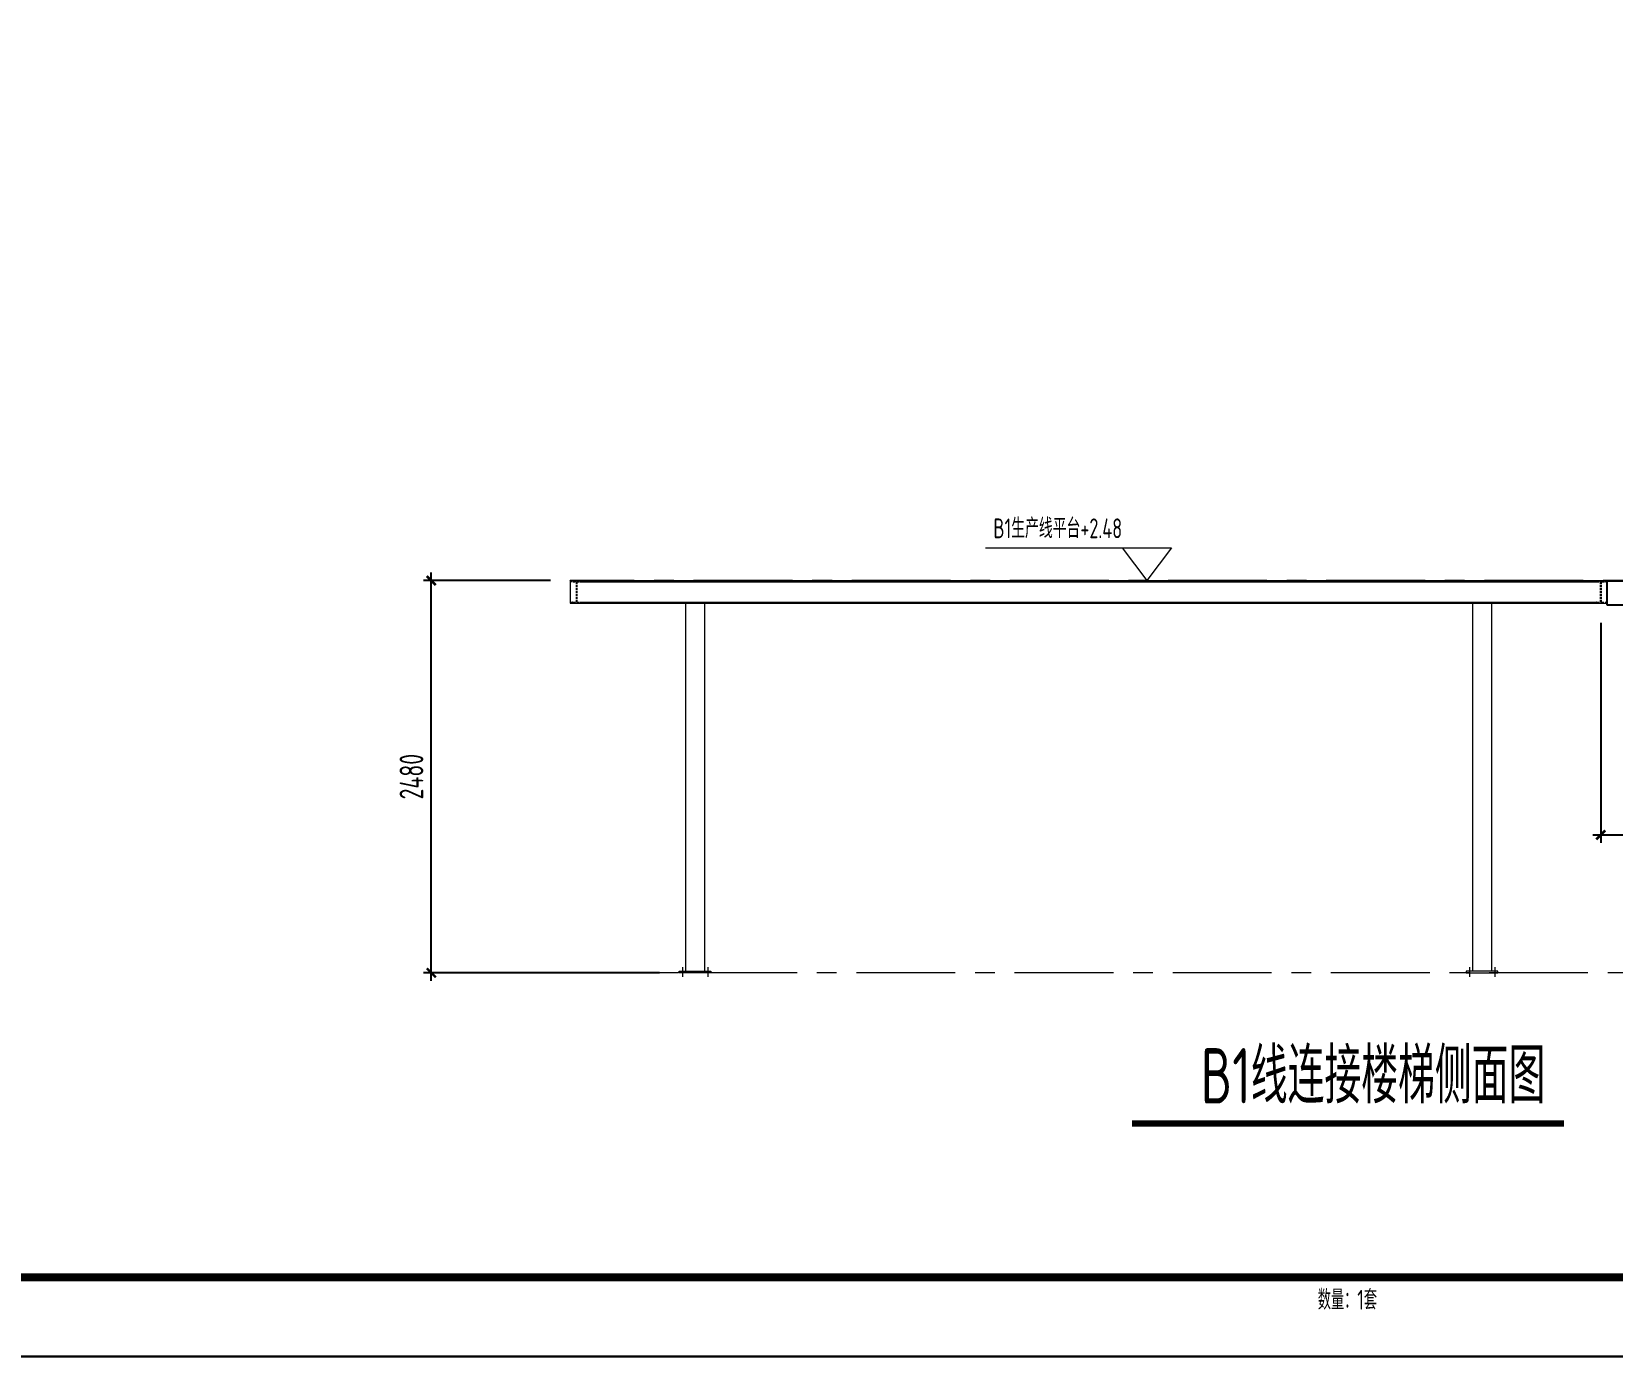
# Model space of a CAD drawing. Extents: x 498328 to 716449, y -893371 to -467753.
# Drawn here: x 555257 to 575247, y -893371 to -876619 of the extents above; entities that cross this region are included whole.
import ezdxf
from ezdxf.enums import TextEntityAlignment as Align

# ---------------------------------------------------------------- set-up
doc = ezdxf.new("R2010")
doc.units = 0
doc.header["$LTSCALE"] = 1000
doc.header["$PDMODE"] = 35
doc.header["$PDSIZE"] = 20
doc.linetypes.add('CACHE', pattern=[0.375, 0.25, -0.125])
doc.linetypes.add('CENTER', pattern=[2, 1.25, -0.25, 0.25, -0.25])
doc.layers.get('0').update_dxf_attribs({"linetype": 'CONTINUOUS'})
doc.layers.get('Defpoints').update_dxf_attribs({"linetype": 'CONTINUOUS'})
for name, color, linetype in [('1轮廓实线层', 7, 'CONTINUOUS'), ('AXIS', 251, 'CENTER'), ('DIM', 3, 'CONTINUOUS'), ('PUB_TEXT', 7, 'CONTINUOUS'), ('PUB_TITLE', 4, 'CONTINUOUS'), ('SD_NAME_TOPC', 7, 'CONTINUOUS'), ('THIN', 7, 'CONTINUOUS'), ('焊缝', 1, 'CONTINUOUS'), ('设备基础', 2, 'CONTINUOUS')]:
    doc.layers.add(name, color=color, linetype=linetype)
doc.layers.add('yichutu', color=7, linetype='CONTINUOUS', true_color=0xffffff, plot=False)
doc.layers.add('详图标注文字', color=7, linetype='CONTINUOUS', lineweight=18)
doc.styles.add('StTextStyle', font='yjkeng.shx', dxfattribs={"width": 0.7, "height": 250, "bigfont": 'yjkchn.shx'})
doc.styles.add('TSSD-REIN', font='tssdeng.shx', dxfattribs={"width": 0.7, "bigfont": 'tssdchn.shx'})
doc.styles.add('TSSD_DIMENSION', font='Tssdeng.shx', dxfattribs={"width": 0.7, "bigfont": 'hztxt.shx'})
doc.styles.add('TSSD_LABEL', font='Tssdeng.shx', dxfattribs={"width": 0.7, "bigfont": 'hztxt.shx'})
doc.dimstyles.new('TSSD_50_100', dxfattribs={"dimtxt": 300, "dimasz": 80, "dimexe": 100, "dimexo": 250, "dimgap": 100, "dimtad": 1, "dimdec": 0, "dimlfac": 0.5, "dimzin": 0, "dimdsep": 46, "dimtxsty": 'TSSD_DIMENSION', "dimblk": 'ARCHTICK', "dimcen": 0, "dimdle": 100, "dimclrt": 7, "dimadec": 0, "dimazin": 0, "dimtfac": 1, "dimtdec": 0, "dimtix": 1, "dimtmove": 2, "dimatfit": 3, "dimldrblk": 'ARCHTICK', "dimfxl": 0, "dimtolj": 1, "dimtzin": 0, "dimarcsym": 0})

# ---------------------------------------------------------------- blocks, each defined once
blk = doc.blocks.new('yct-841-594-84100-59400-100-1000.0')
at = {"layer": 'yichutu', "color": 7, "true_color": 0xffffff}
blk.add_lwpolyline([(0, 0), (0, 59400), (84100, 59400), (84100, 0)], close=True, dxfattribs=at)
blk = doc.blocks.new('140工字钢')
at = {"layer": '1轮廓实线层', "color": 4, "linetype": 'CACHE', "lineweight": 20, "ltscale": 0.05}
for p, q in [((295775.6, 414570.4), (295855.6, 414570.4)), ((295792.2, 414565.4), (295808.6, 414565.4)), ((295812.8, 414561.8), (295812.8, 414439)), ((295818.3, 414561.8), (295818.3, 414439)), ((295822.5, 414565.4), (295839, 414565.4)), ((295775.6, 414430.4), (295855.6, 414430.4)), ((295792.2, 414435.4), (295808.6, 414435.4)), ((295822.5, 414435.4), (295839, 414435.4))]:
    blk.add_line(p, q, dxfattribs=at)
for centre, radius, start, end in [((295792.9, 414597.7), 32.3, 237.66881, 268.80028), ((295808.6, 414561.1), 4.29, 9.20474, 90.52687), ((295822.6, 414561.1), 4.29, 89.47313, 170.79526), ((295838.3, 414597.7), 32.3, 271.19972, 302.33119), ((295792.9, 414403.1), 32.3, 91.19972, 122.33119), ((295808.6, 414439.7), 4.29, 269.47313, 350.79526), ((295822.6, 414439.7), 4.29, 189.20474, 270.52687), ((295838.3, 414403.1), 32.3, 57.66881, 88.80028)]:
    blk.add_arc(centre, radius, start, end, dxfattribs=at)
blk = doc.blocks.new('_ARCHTICK')
at = {"color": 0, "const_width": 0.4}
blk.add_lwpolyline([(-0.71, -0.71), (0.71, 0.71)], dxfattribs=at)
blk = doc.blocks.new('*D896')
at = {"layer": 'Defpoints', "color": 0, "transparency": 16777216}
for p in [(560311, -883560), (562068, -883560), (563448, -888520)]:
    blk.add_point(p, dxfattribs=at)
at = {"layer": 'DIM', "color": 0, "lineweight": -2, "transparency": 16777216}
for p, q in [((560311, -888620), (560311, -883460)), ((561818, -883560), (560211, -883560)), ((563198, -888520), (560211, -888520))]:
    blk.add_line(p, q, dxfattribs=at)
at = {"layer": 'DIM', "color": 0, "lineweight": -2, "transparency": 16777216, "xscale": 80, "yscale": 80, "zscale": 80}
for p, rotation in [((560311, -883560), 90), ((560311, -888520), 270)]:
    blk.add_blockref('_ARCHTICK', p, dxfattribs=dict(at, rotation=rotation))
at = {"layer": 'DIM', "color": 7, "transparency": 16777216, "insert": (560061, -886040), "char_height": 300, "attachment_point": 5, "rotation": 90, "style": 'TSSD_DIMENSION'}
blk.add_mtext('\\A1;2480', dxfattribs=at)
blk = doc.blocks.new('*D897')
at = {"layer": 'Defpoints', "color": 0, "transparency": 16777216}
for p in [(575099, -883846), (576099, -883846), (576099, -886777)]:
    blk.add_point(p, dxfattribs=at)
at = {"layer": 'DIM', "color": 0, "lineweight": -2, "transparency": 16777216}
for p, q in [((575099, -884096), (575099, -886877)), ((576099, -884096), (576099, -886877)), ((574999, -886777), (576199, -886777))]:
    blk.add_line(p, q, dxfattribs=at)
at = {"layer": 'DIM', "color": 0, "lineweight": -2, "transparency": 16777216, "xscale": 80, "yscale": 80, "zscale": 80, "rotation": 180}
blk.add_blockref('_ARCHTICK', (575099, -886777), dxfattribs=at)
at = {"layer": 'DIM', "color": 0, "lineweight": -2, "transparency": 16777216, "xscale": 80, "yscale": 80, "zscale": 80}
blk.add_blockref('_ARCHTICK', (576099, -886777), dxfattribs=at)
at = {"layer": 'DIM', "color": 7, "transparency": 16777216, "insert": (575599, -886527), "char_height": 300, "attachment_point": 5, "style": 'TSSD_DIMENSION'}
blk.add_mtext('\\A1;500', dxfattribs=at)

msp = doc.modelspace()

# ---------------------------------------------------------------- linework, layer by layer
at = {"layer": '1轮廓实线层', "color": 8, "lineweight": 9}
for p, q in [((567318.6, -883145.1), (569671, -883145.1)), ((569049.4, -883145.1), (569360.2, -883559.6)), ((569671, -883145.1), (569360.2, -883559.6))]:
    msp.add_line(p, q, dxfattribs=at)
at = {"layer": '1轮廓实线层', "color": 4, "lineweight": 20}
for p, q in [((562067.6, -883559.6), (575178.8, -883559.6)), ((562067.6, -883565.6), (562067.6, -883559.6)), ((562067.6, -883565.6), (562067.6, -883845.6)), ((562067.6, -883565.6), (575178.8, -883565.6)), ((562194.4, -883575.6), (575052, -883575.6)), ((575178.8, -883565.6), (575178.8, -883559.6)), ((575178.8, -883565.6), (575178.8, -883845.6)), ((562067.6, -883845.6), (575178.8, -883845.6)), ((562194.4, -883835.6), (575052, -883835.6)), ((563527.6, -883845.6), (563527.6, -888499.6)), ((563767.6, -883845.6), (563767.6, -888499.6)), ((573478.8, -883845.6), (573478.8, -888499.6)), ((573718.8, -883845.6), (573718.8, -888499.6)), ((563487.6, -888450.4), (563487.6, -888570.2)), ((563527.6, -888499.6), (563767.6, -888499.6)), ((563807.6, -888450.4), (563807.6, -888570.2)), ((573438.8, -888450.4), (573438.8, -888570.2)), ((573718.8, -888499.6), (573478.8, -888499.6)), ((573758.8, -888450.4), (573758.8, -888570.2))]:
    msp.add_line(p, q, dxfattribs=at)
for points in [[(563447.6, -888499.6), (563847.6, -888499.6), (563847.6, -888519.6), (563447.6, -888519.6)], [(573798.8, -888499.6), (573398.8, -888499.6), (573398.8, -888519.6), (573798.8, -888519.6)]]:
    msp.add_lwpolyline(points, close=True, dxfattribs=at)
at = {"layer": 'AXIS', "lineweight": 20}
for p, q in [((600878.9, -883559.6), (562067.6, -883559.6)), ((600937.4, -888519.6), (561616.4, -888519.6))]:
    msp.add_line(p, q, dxfattribs=at)
at = {"layer": 'PUB_TITLE'}
msp.add_lwpolyline([(526627.4, -893370.7), (610727.4, -893370.7), (610727.4, -833970.7), (526627.4, -833970.7)], close=True, dxfattribs=at)
at = {"layer": 'PUB_TITLE', "const_width": 100}
msp.add_lwpolyline([(529127.4, -892370.7), (609727.4, -892370.7), (609727.4, -834970.7), (529127.4, -834970.7)], close=True, dxfattribs=at)
at = {"layer": 'SD_NAME_TOPC', "const_width": 80}
msp.add_lwpolyline([(569172.1, -890425.9), (574633.8, -890425.9)], dxfattribs=at)
at = {"layer": '焊缝', "color": 7, "true_color": 0xffffff}
msp.add_line((575178.8, -883565.6), (575178.8, -883865.6), dxfattribs=at)
at = {"layer": '设备基础', "color": 0}
for p, q in [((575178.8, -883559.6), (579821, -883559.6)), ((575178.8, -883565.6), (584418.8, -883565.6)), ((575178.8, -883865.6), (584418.8, -883865.6))]:
    msp.add_line(p, q, dxfattribs=at)

# ---------------------------------------------------------------- block references
at = {"layer": 'yichutu'}
msp.add_blockref('yct-841-594-84100-59400-100-1000.0', (526627.4, -893370.7), dxfattribs=at)
at = {"layer": '设备基础', "color": 0, "xscale": 2, "yscale": 2, "zscale": 2}
for p in [(-29483.6, -1712706.3), (-16532.3, -1712706.3)]:
    msp.add_blockref('140工字钢', p, dxfattribs=at)

# ---------------------------------------------------------------- texts
at = {"layer": 'PUB_TEXT', "lineweight": 15, "style": 'TSSD-REIN', "width": 0.7}
msp.add_text('B1线连接楼梯侧面图', height=700, dxfattribs=at).set_placement((570042.4, -890172.4))
at = {"layer": 'THIN', "style": 'TSSD_LABEL', "width": 0.7}
msp.add_text('B1生产线平台+2.48', height=250, dxfattribs=at).set_placement((567418.9, -883024.9))
at = {"layer": '详图标注文字', "color": 7, "style": 'StTextStyle', "width": 0.7}
msp.add_text('数量：1套', height=250, dxfattribs=at).set_placement((571896.6, -892854.9), align=Align.BOTTOM_CENTER)

# ---------------------------------------------------------------- dimensions: what is measured, and where the dimension line sits
at = {"layer": 'DIM'}
dim = msp.add_linear_dim(base=(560310.9, -883559.6), p1=(563447.6, -888519.6), p2=(562067.6, -883559.6), angle=90, dimstyle='TSSD_50_100', dxfattribs=at)
dim.commit()
dim.dimension.update_dxf_attribs({"geometry": '*D896', "text_midpoint": (560060.9, -886039.6)})
dim = msp.add_aligned_dim(p1=(575098.8, -883845.6), p2=(576098.8, -883845.6), distance=-2931.3, dimstyle='TSSD_50_100', dxfattribs=at)
dim.commit()
dim.dimension.update_dxf_attribs({"geometry": '*D897', "text_midpoint": (575598.8, -886526.9)})

doc.saveas('drawing.dxf')
